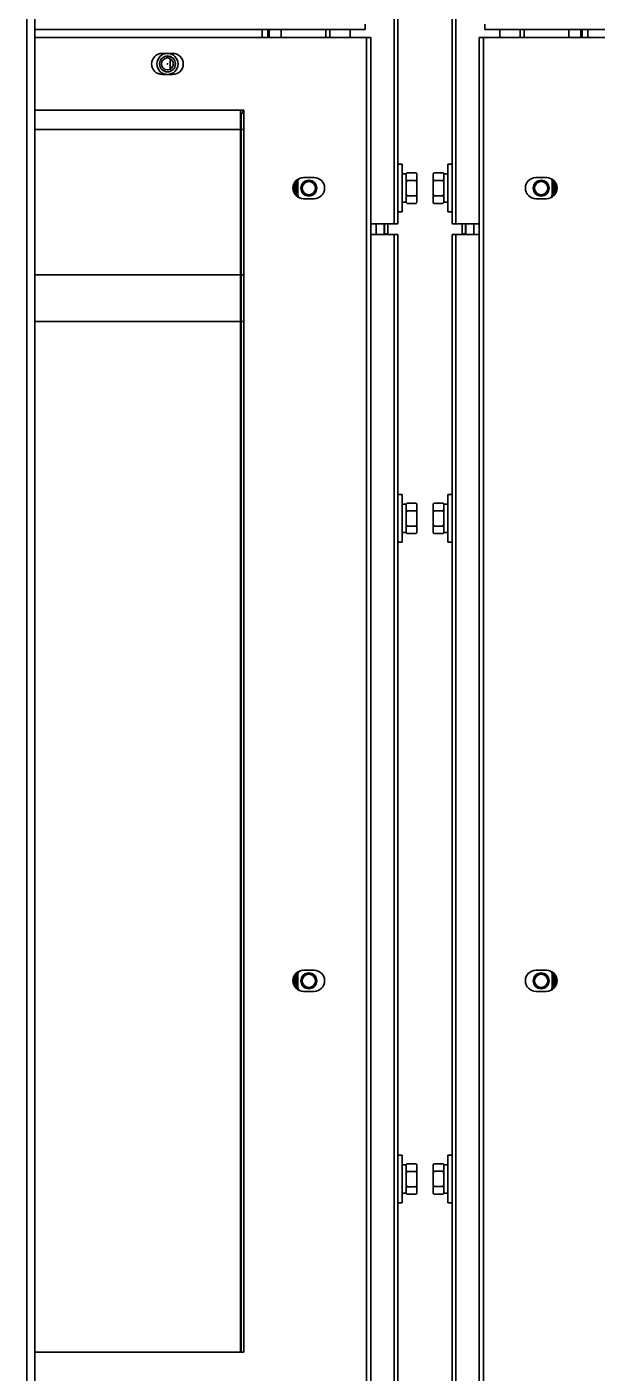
# Model space of a CAD drawing. Header units: millimetres. Extents: x 32496 to 166256, y 3504 to 23939.
# Drawn here: x 51184 to 51399, y 11547 to 12057 of the extents above; entities that cross this region are included whole.
import ezdxf

# ---------------------------------------------------------------- set-up
doc = ezdxf.new("R2010")
doc.units = ezdxf.units.MM
doc.layers.get('0').update_dxf_attribs({"lineweight": 35})

msp = doc.modelspace()

# ---------------------------------------------------------------- linework, layer by layer
at = {"linetype": 'Continuous'}
for p, q in [((51183.64, 13391.575), (51183.64, 10882.575)), ((51186.64, 13391.575), (51186.64, 10882.575)), ((51322.64, 11982.075), (51322.64, 12994.175)), ((51346.04, 12994.175), (51346.04, 11982.075)), ((51324.04, 12117.93), (51324.04, 11982.075)), ((51344.64, 11982.075), (51344.64, 12117.944)), ((51186.64, 12055.575), (51311.64, 12055.575)), ((51272.64, 12052.575), (51272.64, 12055.575)), ((51274.84, 12055.575), (51274.84, 12052.575)), ((51275.34, 12052.575), (51275.34, 12055.575)), ((51279.84, 12055.575), (51279.84, 12052.575)), ((51296.84, 12052.575), (51296.84, 12055.575)), ((51298.34, 12055.575), (51298.34, 12052.575)), ((51306.04, 12052.575), (51306.04, 12055.575)), ((51311.64, 12055.575), (51311.64, 12057.575)), ((51357.04, 12057.575), (51357.04, 12055.575)), ((51357.04, 12055.575), (52066.64, 12055.575)), ((51362.64, 12055.575), (51362.64, 12052.575)), ((51370.34, 12052.575), (51370.34, 12055.575)), ((51371.84, 12055.575), (51371.84, 12052.575)), ((51388.84, 12052.575), (51388.84, 12055.575)), ((51393.34, 12055.575), (51393.34, 12052.575)), ((51393.84, 12052.575), (51393.84, 12055.575)), ((51396.04, 12055.575), (51396.04, 12052.575)), ((51186.64, 12052.575), (51313.84, 12052.575)), ((51312.14, 11269.575), (51312.14, 12052.575)), ((51313.84, 12052.575), (51313.84, 11269.575)), ((51354.84, 12052.575), (52068.84, 12052.575)), ((51354.84, 11269.575), (51354.84, 12052.575)), ((51356.54, 12052.575), (51356.54, 11269.575)), ((51238.84, 12046.575), (51234.84, 12046.575)), ((51235.775, 12045.296), (51235.704, 12045.343)), ((51235.766, 12045.372), (51235.775, 12045.348)), ((51235.775, 12045.348), (51235.802, 12045.309)), ((51235.802, 12045.296), (51235.775, 12045.296)), ((51235.802, 12045.309), (51235.802, 12045.296)), ((51236.278, 12045.438), (51236.364, 12045.438)), ((51236.295, 12045.385), (51236.278, 12045.438)), ((51236.347, 12045.314), (51236.295, 12045.385)), ((51236.433, 12045.261), (51236.347, 12045.314)), ((51236.364, 12045.438), (51236.399, 12045.385)), ((51236.399, 12045.385), (51236.45, 12045.349)), ((51236.52, 12045.243), (51236.433, 12045.261)), ((51236.45, 12045.349), (51236.502, 12045.332)), ((51236.589, 12045.544), (51236.502, 12045.544)), ((51236.502, 12045.332), (51236.606, 12045.332)), ((51236.589, 12045.243), (51236.52, 12045.243)), ((51236.675, 12045.561), (51236.589, 12045.544)), ((51236.675, 12045.261), (51236.589, 12045.243)), ((51236.606, 12045.332), (51236.658, 12045.349)), ((51236.658, 12045.349), (51236.71, 12045.385)), ((51236.762, 12045.314), (51236.675, 12045.261)), ((51236.71, 12045.385), (51236.744, 12045.438)), ((51236.744, 12045.438), (51236.762, 12045.491)), ((51236.762, 12045.491), (51236.775, 12045.57)), ((51236.814, 12045.385), (51236.762, 12045.314)), ((51236.848, 12045.473), (51236.814, 12045.385)), ((51236.862, 12045.573), (51236.848, 12045.473)), ((51237.004, 12045.244), (51237.004, 12045.561)), ((51237.159, 12045.244), (51237.004, 12045.244)), ((51237.107, 12045.552), (51237.108, 12045.42)), ((51237.108, 12045.42), (51237.155, 12045.548)), ((51237.263, 12045.539), (51237.159, 12045.244)), ((51237.678, 12045.244), (51237.601, 12045.466)), ((51237.834, 12045.244), (51237.678, 12045.244)), ((51237.726, 12045.432), (51237.73, 12045.421)), ((51237.73, 12045.421), (51237.73, 12045.431)), ((51237.82, 12040.553), (51237.82, 12044.598)), ((51237.834, 12045.404), (51237.834, 12045.244)), ((51234.84, 12038.575), (51238.84, 12038.575)), ((51186.64, 12025.075), (51264.54, 12025.075)), ((51264.54, 12025.075), (51265.74, 12025.075)), ((51264.54, 11555.075), (51264.54, 12025.075)), ((51265.74, 12023.876), (51264.74, 12023.876)), ((51264.74, 11555.075), (51264.74, 12023.875)), ((51265.74, 12025.075), (51265.74, 12023.875)), ((51265.74, 11555.075), (51265.74, 12023.875)), ((51264.54, 12017.753), (51186.64, 12017.753)), ((51265.74, 12017.753), (51264.74, 12017.753)), ((51264.74, 12005.075), (51264.54, 12005.075)), ((51264.54, 12005.075), (51264.74, 12005.075)), ((51264.74, 12004.875), (51264.54, 12004.875)), ((51324.04, 12004.575), (51325.64, 12004.575)), ((51325.64, 11986.575), (51325.64, 12004.575)), ((51344.64, 12004.575), (51343.04, 12004.575)), ((51343.04, 12004.575), (51343.04, 11986.575)), ((51285.56, 11998.312), (51285.641, 11998.288)), ((51286.141, 11998.288), (51285.641, 11998.288)), ((51285.641, 11992.863), (51285.641, 11998.288)), ((51285.721, 11998.559), (51285.69, 11998.568)), ((51285.721, 11998.559), (51286.141, 11998.288)), ((51286.141, 11998.288), (51286.141, 11992.863)), ((51292.34, 11999.575), (51288.34, 11999.575)), ((51325.64, 12000.925), (51327.24, 12000.925)), ((51327.24, 12001.049), (51327.511, 12001.32)), ((51327.24, 11990.102), (51327.24, 12001.049)), ((51327.54, 12001.349), (51330.94, 12001.349)), ((51327.54, 11998.418), (51330.94, 11998.418)), ((51331.24, 12001.049), (51330.969, 12001.32)), ((51331.24, 11990.102), (51331.24, 12001.049)), ((51337.44, 12001.049), (51337.74, 12001.349)), ((51337.44, 11990.102), (51337.44, 12001.049)), ((51341.14, 12001.349), (51337.74, 12001.349)), ((51341.14, 11998.462), (51337.74, 11998.462)), ((51341.44, 12001.049), (51341.14, 12001.349)), ((51341.44, 11990.102), (51341.44, 12001.049)), ((51343.04, 12000.925), (51341.44, 12000.925)), ((51380.34, 11999.575), (51376.34, 11999.575)), ((51382.538, 11998.288), (51382.958, 11998.559)), ((51383.038, 11998.288), (51382.538, 11998.288)), ((51382.538, 11992.863), (51382.538, 11998.288)), ((51382.99, 11998.568), (51382.958, 11998.559)), ((51383.038, 11998.288), (51383.12, 11998.312)), ((51383.038, 11998.288), (51383.038, 11992.863)), ((51284.59, 11996.938), (51284.59, 11994.213)), ((51284.717, 11996.356), (51284.616, 11996.467)), ((51284.616, 11994.684), (51284.717, 11994.795)), ((51284.755, 11995.575), (51284.755, 11995.582)), ((51285.562, 11997.836), (51285.562, 11993.315)), ((51383.117, 11993.315), (51383.117, 11997.836)), ((51383.925, 11995.575), (51383.925, 11995.569)), ((51384.063, 11996.467), (51383.963, 11996.356)), ((51383.963, 11994.795), (51384.063, 11994.684)), ((51384.09, 11994.213), (51384.09, 11996.938)), ((51285.641, 11992.863), (51285.56, 11992.839)), ((51285.641, 11992.863), (51286.141, 11992.863)), ((51285.689, 11992.583), (51285.721, 11992.592)), ((51286.141, 11992.863), (51285.721, 11992.592)), ((51288.34, 11991.575), (51292.34, 11991.575)), ((51325.64, 11990.225), (51327.24, 11990.225)), ((51327.24, 11990.102), (51327.511, 11989.831)), ((51327.54, 11989.802), (51327.511, 11989.831)), ((51327.54, 11992.644), (51330.94, 11992.644)), ((51327.54, 11989.802), (51330.94, 11989.802)), ((51330.94, 11989.802), (51330.969, 11989.831)), ((51331.24, 11990.102), (51330.969, 11989.831)), ((51337.44, 11990.102), (51337.74, 11989.802)), ((51341.14, 11992.689), (51337.74, 11992.689)), ((51341.14, 11989.802), (51337.74, 11989.802)), ((51341.44, 11990.102), (51341.14, 11989.802)), ((51343.04, 11990.225), (51341.44, 11990.225)), ((51376.34, 11991.575), (51380.34, 11991.575)), ((51382.538, 11992.863), (51383.038, 11992.863)), ((51382.958, 11992.592), (51382.538, 11992.863)), ((51382.958, 11992.592), (51382.99, 11992.583)), ((51383.12, 11992.839), (51383.038, 11992.863)), ((51324.04, 11986.575), (51325.64, 11986.575)), ((51344.64, 11986.575), (51343.04, 11986.575)), ((51313.84, 11982.075), (51324.04, 11982.075)), ((51313.84, 11978.075), (51324.04, 11978.075)), ((51315.84, 11978.075), (51315.84, 11982.075)), ((51318.84, 11982.075), (51318.84, 11978.075)), ((51319.04, 11982.075), (51319.04, 11978.275)), ((51320.24, 11978.275), (51319.04, 11978.275)), ((51320.24, 11982.075), (51320.24, 11978.275)), ((51322.64, 11264.075), (51322.64, 11978.075)), ((51324.04, 11978.075), (51324.04, 11873.194)), ((51344.64, 11982.075), (51354.84, 11982.075)), ((51344.64, 11978.075), (51354.84, 11978.075)), ((51344.64, 11873.206), (51344.64, 11978.075)), ((51346.04, 11978.075), (51346.04, 11264.075)), ((51348.44, 11978.275), (51348.44, 11982.075)), ((51348.44, 11978.275), (51349.64, 11978.275)), ((51349.64, 11978.275), (51349.64, 11982.075)), ((51349.84, 11978.075), (51349.84, 11982.075)), ((51352.84, 11982.075), (51352.84, 11978.075)), ((51186.64, 11962.753), (51264.54, 11962.753)), ((51264.74, 11962.753), (51265.74, 11962.753)), ((51264.54, 11945.075), (51186.64, 11945.075)), ((51265.74, 11945.075), (51264.74, 11945.075)), ((51264.54, 11898.986), (51264.74, 11898.986)), ((51264.54, 11897.947), (51264.74, 11897.947)), ((51324.04, 11879.575), (51325.64, 11879.575)), ((51325.64, 11861.575), (51325.64, 11879.575)), ((51325.64, 11875.925), (51327.24, 11875.925)), ((51327.24, 11876.049), (51327.511, 11876.32)), ((51327.24, 11865.102), (51327.24, 11876.049)), ((51327.54, 11876.349), (51330.94, 11876.349)), ((51331.24, 11876.049), (51330.969, 11876.32)), ((51331.24, 11865.102), (51331.24, 11876.049)), ((51337.44, 11876.049), (51337.74, 11876.349)), ((51337.44, 11865.102), (51337.44, 11876.049)), ((51341.14, 11876.349), (51337.74, 11876.349)), ((51341.44, 11876.049), (51341.14, 11876.349)), ((51341.44, 11865.102), (51341.44, 11876.049)), ((51343.04, 11875.925), (51341.44, 11875.925)), ((51344.64, 11879.575), (51343.04, 11879.575)), ((51343.04, 11879.575), (51343.04, 11861.575)), ((51324.04, 11873.194), (51324.04, 11867.93)), ((51327.54, 11873.418), (51330.94, 11873.418)), ((51341.14, 11873.462), (51337.74, 11873.462)), ((51344.64, 11867.944), (51344.64, 11873.206)), ((51324.04, 11867.93), (51324.04, 11623.194)), ((51327.54, 11867.644), (51330.94, 11867.644)), ((51341.14, 11867.689), (51337.74, 11867.689)), ((51344.64, 11623.206), (51344.64, 11867.944)), ((51324.04, 11861.575), (51325.64, 11861.575)), ((51325.64, 11865.225), (51327.24, 11865.225)), ((51327.24, 11865.102), (51327.511, 11864.831)), ((51327.54, 11864.802), (51327.511, 11864.831)), ((51327.54, 11864.802), (51330.94, 11864.802)), ((51330.94, 11864.802), (51330.969, 11864.831)), ((51331.24, 11865.102), (51330.969, 11864.831)), ((51337.44, 11865.102), (51337.74, 11864.802)), ((51341.14, 11864.802), (51337.74, 11864.802)), ((51341.44, 11865.102), (51341.14, 11864.802)), ((51343.04, 11865.225), (51341.44, 11865.225)), ((51344.64, 11861.575), (51343.04, 11861.575)), ((51264.74, 11768.806), (51264.54, 11768.806)), ((51285.56, 11698.312), (51285.641, 11698.288)), ((51285.562, 11697.836), (51285.562, 11693.315)), ((51286.141, 11698.288), (51285.641, 11698.288)), ((51285.641, 11692.863), (51285.641, 11698.288)), ((51285.721, 11698.559), (51285.69, 11698.568)), ((51285.721, 11698.559), (51286.141, 11698.288)), ((51286.141, 11698.288), (51286.141, 11692.863)), ((51292.34, 11699.575), (51288.34, 11699.575)), ((51380.34, 11699.575), (51376.34, 11699.575)), ((51382.538, 11698.288), (51382.958, 11698.559)), ((51383.038, 11698.288), (51382.538, 11698.288)), ((51382.538, 11692.863), (51382.538, 11698.288)), ((51382.99, 11698.568), (51382.958, 11698.559)), ((51383.038, 11698.288), (51383.12, 11698.312)), ((51383.038, 11698.288), (51383.038, 11692.863)), ((51383.117, 11693.315), (51383.117, 11697.836)), ((51284.59, 11696.938), (51284.59, 11694.213)), ((51284.717, 11696.356), (51284.616, 11696.467)), ((51284.616, 11694.684), (51284.717, 11694.795)), ((51284.755, 11695.575), (51284.755, 11695.582)), ((51285.641, 11692.863), (51285.56, 11692.839)), ((51285.641, 11692.863), (51286.141, 11692.863)), ((51285.689, 11692.583), (51285.721, 11692.592)), ((51286.141, 11692.863), (51285.721, 11692.592)), ((51382.538, 11692.863), (51383.038, 11692.863)), ((51382.958, 11692.592), (51382.538, 11692.863)), ((51382.958, 11692.592), (51382.99, 11692.583)), ((51383.12, 11692.839), (51383.038, 11692.863)), ((51383.925, 11695.575), (51383.925, 11695.569)), ((51384.063, 11696.467), (51383.963, 11696.356)), ((51383.963, 11694.795), (51384.063, 11694.684)), ((51384.09, 11694.213), (51384.09, 11696.938)), ((51288.34, 11691.575), (51292.34, 11691.575)), ((51376.34, 11691.575), (51380.34, 11691.575)), ((51324.04, 11629.575), (51325.64, 11629.575)), ((51325.64, 11611.575), (51325.64, 11629.575)), ((51327.24, 11626.049), (51327.511, 11626.32)), ((51327.54, 11626.349), (51330.94, 11626.349)), ((51331.24, 11626.049), (51330.969, 11626.32)), ((51337.44, 11626.049), (51337.74, 11626.349)), ((51341.14, 11626.349), (51337.74, 11626.349)), ((51341.44, 11626.049), (51341.14, 11626.349)), ((51344.64, 11629.575), (51343.04, 11629.575)), ((51343.04, 11629.575), (51343.04, 11611.575)), ((51324.04, 11623.194), (51324.04, 11617.93)), ((51325.64, 11625.925), (51327.24, 11625.925)), ((51327.24, 11615.102), (51327.24, 11626.049)), ((51327.54, 11623.418), (51330.94, 11623.418)), ((51331.24, 11615.102), (51331.24, 11626.049)), ((51337.44, 11615.102), (51337.44, 11626.049)), ((51341.14, 11623.462), (51337.74, 11623.462)), ((51341.44, 11615.102), (51341.44, 11626.049)), ((51343.04, 11625.925), (51341.44, 11625.925)), ((51344.64, 11617.944), (51344.64, 11623.206)), ((51324.04, 11617.93), (51324.04, 11373.194)), ((51327.54, 11617.644), (51330.94, 11617.644)), ((51341.14, 11617.689), (51337.74, 11617.689)), ((51344.64, 11373.206), (51344.64, 11617.944)), ((51324.04, 11611.575), (51325.64, 11611.575)), ((51325.64, 11615.225), (51327.24, 11615.225)), ((51327.24, 11615.102), (51327.511, 11614.831)), ((51327.54, 11614.802), (51327.511, 11614.831)), ((51327.54, 11614.802), (51330.94, 11614.802)), ((51330.94, 11614.802), (51330.969, 11614.831)), ((51331.24, 11615.102), (51330.969, 11614.831)), ((51337.44, 11615.102), (51337.74, 11614.802)), ((51341.14, 11614.802), (51337.74, 11614.802)), ((51341.44, 11615.102), (51341.14, 11614.802)), ((51343.04, 11615.225), (51341.44, 11615.225)), ((51344.64, 11611.575), (51343.04, 11611.575)), ((51264.717, 11586.115), (51264.74, 11586.115)), ((51264.54, 11585.075), (51264.74, 11585.075)), ((51264.54, 11580.263), (51264.74, 11580.263)), ((51264.54, 11580.075), (51264.74, 11580.075)), ((51264.54, 11571.475), (51264.74, 11571.475)), ((51264.74, 11570.075), (51264.54, 11570.075)), ((51186.64, 11555.075), (51265.74, 11555.075))]:
    msp.add_line(p, q, dxfattribs=at)
for points in [[(51284.717, 11996.356), (51284.683, 11996.393), (51284.65, 11996.43), (51284.616, 11996.467)], [(51284.616, 11994.684), (51284.65, 11994.721), (51284.683, 11994.758), (51284.717, 11994.795)], [(51384.063, 11996.467), (51384.03, 11996.43), (51383.996, 11996.393), (51383.963, 11996.356)], [(51383.963, 11994.795), (51383.996, 11994.758), (51384.03, 11994.721), (51384.063, 11994.684)], [(51284.717, 11696.356), (51284.683, 11696.393), (51284.65, 11696.43), (51284.616, 11696.467)], [(51284.616, 11694.684), (51284.65, 11694.721), (51284.683, 11694.758), (51284.717, 11694.795)], [(51384.063, 11696.467), (51384.03, 11696.43), (51383.996, 11696.393), (51383.963, 11696.356)], [(51383.963, 11694.795), (51383.996, 11694.758), (51384.03, 11694.721), (51384.063, 11694.684)]]:
    msp.add_lwpolyline(points, dxfattribs=at)
for centre, radius in [((51236.84, 12042.575), 4), ((51236.84, 12042.575), 3), ((51236.84, 12042.575), 2.25), ((51236.84, 12042.575), 0.1), ((51290.34, 11995.575), 3), ((51378.34, 11995.575), 3), ((51290.34, 11995.575), 2.5), ((51378.34, 11995.575), 2.5), ((51290.34, 11695.575), 3), ((51290.34, 11695.575), 2.5), ((51378.34, 11695.575), 3), ((51378.34, 11695.575), 2.5)]:
    msp.add_circle(centre, radius, dxfattribs=at)
for centre, radius, start, end in [((51234.84, 12042.575), 4, 90, 270), ((51238.84, 12042.575), 4, 270, 90), ((51264.54, 12023.875), 1.2, 0, 90), ((51264.54, 12023.875), 0.2, 0, 90), ((51288.34, 11995.575), 4, 90, 270), ((51290.34, 11995.575), 5.585, 149.24232, 179.93768), ((51286.069, 11998.32), 0.509, 163.91946, 180.8578), ((51290.34, 11995.575), 5.499, 145.89281, 147.13569), ((51290.34, 11995.575), 4.999, 130.34481, 147.13569), ((51292.34, 11995.575), 4, 270, 90), ((51330.055, 11998.758), 3.607, 140.8641, 141.28972), ((51331.376, 11997.57), 5.384, 135.43477, 135.87545), ((51327.102, 11997.569), 5.386, 44.12457, 44.56524), ((51328.426, 11998.759), 3.606, 38.71028, 39.13391), ((51338.681, 11998.774), 3.556, 39.13644, 39.50078), ((51376.34, 11995.575), 4, 90, 270), ((51380.34, 11995.575), 4, 270, 90), ((51378.34, 11995.575), 4.999, 32.86431, 49.65844), ((51378.34, 11995.575), 5.499, 32.86431, 34.09945), ((51378.34, 11995.575), 5.585, 0, 30.76123), ((51290.34, 11995.575), 5.661, 177.86504, 182.13496), ((51290.34, 11995.575), 5.585, 180, 210.76123), ((51290.34, 11995.575), 5.285, 154.67939, 205.32061), ((51378.34, 11995.575), 5.285, 334.67939, 25.32061), ((51378.34, 11995.575), 5.585, 329.24232, 359.93768), ((51378.34, 11995.575), 5.661, 357.86504, 2.13496), ((51290.34, 11995.575), 5.499, 212.86431, 214.09945), ((51290.34, 11995.575), 4.999, 212.86431, 229.65844), ((51340.197, 11992.376), 3.555, 219.13645, 219.50132), ((51378.34, 11995.575), 4.999, 310.34481, 327.13569), ((51378.34, 11995.575), 5.499, 325.89281, 327.13569), ((51382.611, 11992.831), 0.509, 343.91946, 0.8578), ((51320.44, 11978.275), 1.4, 180, 188.23663), ((51320.44, 11978.275), 0.2, 180, 270), ((51348.24, 11978.275), 0.2, 270, 0), ((51348.24, 11978.275), 1.4, 351.76338, 0), ((51330.055, 11873.758), 3.607, 140.8641, 141.28972), ((51331.376, 11872.57), 5.384, 135.43477, 135.87545), ((51327.102, 11872.569), 5.386, 44.12457, 44.56524), ((51328.426, 11873.759), 3.606, 38.71028, 39.13391), ((51338.681, 11873.774), 3.556, 39.13644, 39.50078), ((51340.197, 11867.376), 3.555, 219.13645, 219.50132), ((51288.34, 11695.575), 4, 90, 270), ((51290.34, 11695.575), 5.585, 149.24232, 179.93768), ((51290.34, 11695.575), 5.285, 154.67939, 205.32061), ((51286.069, 11698.32), 0.509, 163.91946, 180.8578), ((51290.34, 11695.575), 5.499, 145.89281, 147.13569), ((51290.34, 11695.575), 4.999, 130.34481, 147.13569), ((51292.34, 11695.575), 4, 270, 90), ((51376.34, 11695.575), 4, 90, 270), ((51380.34, 11695.575), 4, 270, 90), ((51378.34, 11695.575), 4.999, 32.86431, 49.65844), ((51378.34, 11695.575), 5.499, 32.86431, 34.09945), ((51378.34, 11695.575), 5.285, 334.67939, 25.32061), ((51378.34, 11695.575), 5.585, 0, 30.76123), ((51290.34, 11695.575), 5.661, 177.86504, 182.13496), ((51290.34, 11695.575), 5.585, 180, 210.76123), ((51290.34, 11695.575), 5.499, 212.86431, 214.09945), ((51290.34, 11695.575), 4.999, 212.86431, 229.65844), ((51378.34, 11695.575), 4.999, 310.34481, 327.13569), ((51378.34, 11695.575), 5.499, 325.89281, 327.13569), ((51382.611, 11692.831), 0.509, 343.91946, 0.8578), ((51378.34, 11695.575), 5.585, 329.24232, 359.93768), ((51378.34, 11695.575), 5.661, 357.86504, 2.13496), ((51331.376, 11622.57), 5.384, 135.43477, 135.87545), ((51327.102, 11622.569), 5.386, 44.12457, 44.56524), ((51330.055, 11623.758), 3.607, 140.8641, 141.28972), ((51328.426, 11623.759), 3.606, 38.71028, 39.13391), ((51338.681, 11623.774), 3.556, 39.13644, 39.50078), ((51340.197, 11617.376), 3.555, 219.13645, 219.50132), ((51263.671, 11586.29), 1.069, 345.17042, 350.48426), ((51263.684, 11586.288), 1.056, 350.47831, 359.97379)]:
    msp.add_arc(centre, radius, start, end, dxfattribs=at)
msp.add_ellipse((51263.34, 11762.34), major_axis=(0, 1.617), ratio=0.8660254, start_param=4.1792104, end_param=4.712389, dxfattribs=at)
for points, knots in [([(51285.562, 11997.836), (51285.562, 11997.877), (51285.562, 11998.035), (51285.561, 11998.194), (51285.56, 11998.312)], [0, 0, 0, 0, 0.2575485, 1, 1, 1, 1]), ([(51285.641, 11998.288), (51285.641, 11998.336), (51285.655, 11998.431), (51285.695, 11998.519), (51285.721, 11998.559)], [0, 0, 0, 0, 0.5, 1, 1, 1, 1]), ([(51327.54, 11998.418), (51327.513, 11998.445), (51327.409, 11998.553), (51327.31, 11998.666), (51327.24, 11998.753)], [0, 0, 0, 0, 0.2552107, 1, 1, 1, 1]), ([(51327.257, 12001.035), (51327.276, 12001.059), (51327.358, 12001.156), (51327.444, 12001.25), (51327.511, 12001.319)], [0, 0, 0, 0, 0.2454974, 1, 1, 1, 1]), ([(51330.94, 11998.418), (51330.967, 11998.445), (51331.071, 11998.553), (51331.17, 11998.666), (51331.24, 11998.753)], [0, 0, 0, 0, 0.2552115, 1, 1, 1, 1]), ([(51331.223, 12001.035), (51331.203, 12001.059), (51331.122, 12001.156), (51331.036, 12001.25), (51330.969, 12001.319)], [0, 0, 0, 0, 0.2454956, 1, 1, 1, 1]), ([(51337.74, 12001.349), (51337.713, 12001.322), (51337.609, 12001.216), (51337.51, 12001.105), (51337.44, 12001.019)], [0, 0, 0, 0, 0.2553532, 1, 1, 1, 1]), ([(51337.44, 11998.792), (51337.463, 11998.764), (51337.558, 11998.65), (51337.66, 11998.542), (51337.74, 11998.462)], [0, 0, 0, 0, 0.2445585, 1, 1, 1, 1]), ([(51341.14, 12001.349), (51341.165, 12001.324), (51341.264, 12001.223), (51341.359, 12001.118), (51341.425, 12001.037)], [0, 0, 0, 0, 0.2550408, 1, 1, 1, 1]), ([(51341.44, 11998.792), (51341.417, 11998.764), (51341.321, 11998.65), (51341.219, 11998.542), (51341.14, 11998.462)], [0, 0, 0, 0, 0.2445585, 1, 1, 1, 1]), ([(51383.038, 11998.288), (51383.038, 11998.336), (51383.025, 11998.431), (51382.984, 11998.519), (51382.958, 11998.559)], [0, 0, 0, 0, 0.5, 1, 1, 1, 1]), ([(51383.1, 11998.461), (51383.103, 11998.449), (51383.115, 11998.4), (51383.12, 11998.35), (51383.12, 11998.312)], [0, 0, 0, 0, 0.2449643, 1, 1, 1, 1]), ([(51383.12, 11998.312), (51383.119, 11998.274), (51383.118, 11998.116), (51383.117, 11997.957), (51383.117, 11997.836)], [0, 0, 0, 0, 0.2366786, 1, 1, 1, 1]), ([(51284.717, 11996.356), (51284.711, 11996.317), (51284.683, 11996.237), (51284.625, 11996.175), (51284.59, 11996.151)], [0, 0, 0, 0, 0.4840345, 1, 1, 1, 1]), ([(51284.717, 11994.795), (51284.711, 11994.835), (51284.683, 11994.914), (51284.625, 11994.976), (51284.59, 11995)], [0, 0, 0, 0, 0.4870421, 1, 1, 1, 1]), ([(51284.682, 11995.786), (51284.684, 11995.824), (51284.687, 11995.897), (51284.693, 11996.003), (51284.7, 11996.1), (51284.707, 11996.184), (51284.712, 11996.245), (51284.715, 11996.285), (51284.717, 11996.309), (51284.718, 11996.328), (51284.718, 11996.342), (51284.718, 11996.35), (51284.718, 11996.355), (51284.717, 11996.356)], [0, 0, 0, 0, 0.1964865, 0.3846809, 0.5567494, 0.706456, 0.8286292, 0.8782322, 0.9196984, 0.9527628, 0.9771907, 0.9928965, 1, 1, 1, 1]), ([(51284.717, 11994.795), (51284.718, 11994.796), (51284.718, 11994.801), (51284.718, 11994.809), (51284.718, 11994.823), (51284.717, 11994.842), (51284.715, 11994.866), (51284.712, 11994.906), (51284.707, 11994.967), (51284.7, 11995.051), (51284.693, 11995.148), (51284.687, 11995.254), (51284.684, 11995.327), (51284.682, 11995.365)], [0, 0, 0, 0, 0.0070922, 0.0227762, 0.0472013, 0.0802905, 0.1217895, 0.1714132, 0.2935698, 0.4432488, 0.6153365, 0.8035356, 1, 1, 1, 1]), ([(51285.56, 11992.839), (51285.56, 11992.877), (51285.562, 11993.035), (51285.562, 11993.194), (51285.562, 11993.315)], [0, 0, 0, 0, 0.2366786, 1, 1, 1, 1]), ([(51383.117, 11993.315), (51383.117, 11993.274), (51383.117, 11993.116), (51383.118, 11992.957), (51383.12, 11992.839)], [0, 0, 0, 0, 0.2575485, 1, 1, 1, 1]), ([(51383.963, 11996.356), (51383.962, 11996.355), (51383.962, 11996.35), (51383.961, 11996.342), (51383.962, 11996.328), (51383.963, 11996.309), (51383.965, 11996.285), (51383.968, 11996.245), (51383.973, 11996.184), (51383.98, 11996.1), (51383.986, 11996.003), (51383.993, 11995.897), (51383.996, 11995.824), (51383.997, 11995.786)], [0, 0, 0, 0, 0.0070922, 0.0227762, 0.0472013, 0.0802905, 0.1217895, 0.1714132, 0.2935698, 0.4432488, 0.6153365, 0.8035356, 1, 1, 1, 1]), ([(51383.997, 11995.365), (51383.996, 11995.327), (51383.993, 11995.254), (51383.986, 11995.148), (51383.98, 11995.051), (51383.973, 11994.967), (51383.968, 11994.906), (51383.965, 11994.866), (51383.963, 11994.842), (51383.962, 11994.823), (51383.961, 11994.809), (51383.962, 11994.801), (51383.962, 11994.796), (51383.963, 11994.795)], [0, 0, 0, 0, 0.1964865, 0.3846809, 0.5567494, 0.706456, 0.8286292, 0.8782322, 0.9196984, 0.9527628, 0.9771907, 0.9928965, 1, 1, 1, 1]), ([(51383.963, 11996.356), (51383.968, 11996.316), (51383.996, 11996.237), (51384.055, 11996.175), (51384.089, 11996.151)], [0, 0, 0, 0, 0.4870421, 1, 1, 1, 1]), ([(51383.963, 11994.795), (51383.968, 11994.834), (51383.996, 11994.914), (51384.054, 11994.976), (51384.089, 11995)], [0, 0, 0, 0, 0.4840345, 1, 1, 1, 1]), ([(51285.58, 11992.69), (51285.576, 11992.702), (51285.564, 11992.751), (51285.559, 11992.801), (51285.56, 11992.839)], [0, 0, 0, 0, 0.2449643, 1, 1, 1, 1]), ([(51285.641, 11992.863), (51285.641, 11992.815), (51285.655, 11992.72), (51285.695, 11992.632), (51285.721, 11992.592)], [0, 0, 0, 0, 0.5, 1, 1, 1, 1]), ([(51327.24, 11992.32), (51327.263, 11992.347), (51327.358, 11992.46), (51327.46, 11992.566), (51327.54, 11992.644)], [0, 0, 0, 0, 0.2444076, 1, 1, 1, 1]), ([(51327.511, 11989.831), (51327.486, 11989.855), (51327.393, 11989.951), (51327.303, 11990.05), (51327.24, 11990.127)], [0, 0, 0, 0, 0.2550615, 1, 1, 1, 1]), ([(51331.24, 11992.32), (51331.217, 11992.347), (51331.121, 11992.46), (51331.019, 11992.566), (51330.94, 11992.644)], [0, 0, 0, 0, 0.2444076, 1, 1, 1, 1]), ([(51330.969, 11989.831), (51330.993, 11989.855), (51331.087, 11989.951), (51331.176, 11990.05), (51331.24, 11990.127)], [0, 0, 0, 0, 0.2550625, 1, 1, 1, 1]), ([(51337.74, 11992.689), (51337.713, 11992.662), (51337.609, 11992.556), (51337.51, 11992.445), (51337.44, 11992.359)], [0, 0, 0, 0, 0.2553532, 1, 1, 1, 1]), ([(51337.454, 11990.114), (51337.476, 11990.088), (51337.567, 11989.98), (51337.664, 11989.877), (51337.74, 11989.802)], [0, 0, 0, 0, 0.2448781, 1, 1, 1, 1]), ([(51341.14, 11992.689), (51341.167, 11992.662), (51341.271, 11992.556), (51341.37, 11992.445), (51341.44, 11992.359)], [0, 0, 0, 0, 0.2553524, 1, 1, 1, 1]), ([(51341.44, 11990.132), (51341.417, 11990.104), (51341.321, 11989.99), (51341.219, 11989.881), (51341.14, 11989.802)], [0, 0, 0, 0, 0.2445585, 1, 1, 1, 1]), ([(51383.038, 11992.863), (51383.038, 11992.815), (51383.025, 11992.72), (51382.984, 11992.632), (51382.958, 11992.592)], [0, 0, 0, 0, 0.5, 1, 1, 1, 1]), ([(51327.257, 11876.035), (51327.276, 11876.059), (51327.358, 11876.156), (51327.444, 11876.25), (51327.511, 11876.319)], [0, 0, 0, 0, 0.2454974, 1, 1, 1, 1]), ([(51331.223, 11876.035), (51331.203, 11876.059), (51331.122, 11876.156), (51331.036, 11876.25), (51330.969, 11876.319)], [0, 0, 0, 0, 0.2454956, 1, 1, 1, 1]), ([(51337.74, 11876.349), (51337.713, 11876.322), (51337.609, 11876.216), (51337.51, 11876.105), (51337.44, 11876.019)], [0, 0, 0, 0, 0.2553532, 1, 1, 1, 1]), ([(51341.14, 11876.349), (51341.165, 11876.324), (51341.264, 11876.223), (51341.359, 11876.118), (51341.425, 11876.037)], [0, 0, 0, 0, 0.2550408, 1, 1, 1, 1]), ([(51327.54, 11873.418), (51327.513, 11873.445), (51327.409, 11873.553), (51327.31, 11873.666), (51327.24, 11873.753)], [0, 0, 0, 0, 0.2552107, 1, 1, 1, 1]), ([(51330.94, 11873.418), (51330.967, 11873.445), (51331.071, 11873.553), (51331.17, 11873.666), (51331.24, 11873.753)], [0, 0, 0, 0, 0.2552115, 1, 1, 1, 1]), ([(51337.44, 11873.792), (51337.463, 11873.764), (51337.558, 11873.65), (51337.66, 11873.542), (51337.74, 11873.462)], [0, 0, 0, 0, 0.2445585, 1, 1, 1, 1]), ([(51341.44, 11873.792), (51341.417, 11873.764), (51341.321, 11873.65), (51341.219, 11873.542), (51341.14, 11873.462)], [0, 0, 0, 0, 0.2445585, 1, 1, 1, 1]), ([(51327.24, 11867.32), (51327.263, 11867.347), (51327.358, 11867.46), (51327.46, 11867.566), (51327.54, 11867.644)], [0, 0, 0, 0, 0.2444076, 1, 1, 1, 1]), ([(51331.24, 11867.32), (51331.217, 11867.347), (51331.121, 11867.46), (51331.019, 11867.566), (51330.94, 11867.644)], [0, 0, 0, 0, 0.2444076, 1, 1, 1, 1]), ([(51337.74, 11867.689), (51337.713, 11867.662), (51337.609, 11867.556), (51337.51, 11867.445), (51337.44, 11867.359)], [0, 0, 0, 0, 0.2553532, 1, 1, 1, 1]), ([(51341.14, 11867.689), (51341.167, 11867.662), (51341.271, 11867.556), (51341.37, 11867.445), (51341.44, 11867.359)], [0, 0, 0, 0, 0.2553524, 1, 1, 1, 1]), ([(51327.511, 11864.831), (51327.486, 11864.855), (51327.393, 11864.951), (51327.303, 11865.05), (51327.24, 11865.127)], [0, 0, 0, 0, 0.2550615, 1, 1, 1, 1]), ([(51330.969, 11864.831), (51330.993, 11864.855), (51331.087, 11864.951), (51331.176, 11865.05), (51331.24, 11865.127)], [0, 0, 0, 0, 0.2550625, 1, 1, 1, 1]), ([(51337.454, 11865.114), (51337.476, 11865.088), (51337.567, 11864.98), (51337.664, 11864.877), (51337.74, 11864.802)], [0, 0, 0, 0, 0.2448781, 1, 1, 1, 1]), ([(51341.44, 11865.132), (51341.417, 11865.104), (51341.321, 11864.99), (51341.219, 11864.881), (51341.14, 11864.802)], [0, 0, 0, 0, 0.2445585, 1, 1, 1, 1]), ([(51285.562, 11697.836), (51285.562, 11697.877), (51285.562, 11698.035), (51285.561, 11698.194), (51285.56, 11698.312)], [0, 0, 0, 0, 0.2575485, 1, 1, 1, 1]), ([(51285.641, 11698.288), (51285.641, 11698.336), (51285.655, 11698.431), (51285.695, 11698.519), (51285.721, 11698.559)], [0, 0, 0, 0, 0.5, 1, 1, 1, 1]), ([(51383.038, 11698.288), (51383.038, 11698.336), (51383.025, 11698.431), (51382.984, 11698.519), (51382.958, 11698.559)], [0, 0, 0, 0, 0.5, 1, 1, 1, 1]), ([(51383.1, 11698.461), (51383.103, 11698.449), (51383.115, 11698.4), (51383.12, 11698.35), (51383.12, 11698.312)], [0, 0, 0, 0, 0.2449643, 1, 1, 1, 1]), ([(51383.12, 11698.312), (51383.119, 11698.274), (51383.118, 11698.116), (51383.117, 11697.957), (51383.117, 11697.836)], [0, 0, 0, 0, 0.2366786, 1, 1, 1, 1]), ([(51284.717, 11696.356), (51284.711, 11696.317), (51284.683, 11696.237), (51284.625, 11696.175), (51284.59, 11696.151)], [0, 0, 0, 0, 0.4840345, 1, 1, 1, 1]), ([(51284.717, 11694.795), (51284.711, 11694.835), (51284.683, 11694.914), (51284.625, 11694.976), (51284.59, 11695)], [0, 0, 0, 0, 0.4870421, 1, 1, 1, 1]), ([(51284.682, 11695.786), (51284.684, 11695.824), (51284.687, 11695.897), (51284.693, 11696.003), (51284.7, 11696.1), (51284.707, 11696.184), (51284.712, 11696.245), (51284.715, 11696.285), (51284.717, 11696.309), (51284.718, 11696.328), (51284.718, 11696.342), (51284.718, 11696.35), (51284.718, 11696.355), (51284.717, 11696.356)], [0, 0, 0, 0, 0.1964865, 0.3846809, 0.5567494, 0.706456, 0.8286292, 0.8782322, 0.9196984, 0.9527628, 0.9771907, 0.9928965, 1, 1, 1, 1]), ([(51284.717, 11694.795), (51284.718, 11694.796), (51284.718, 11694.801), (51284.718, 11694.809), (51284.718, 11694.823), (51284.717, 11694.842), (51284.715, 11694.866), (51284.712, 11694.906), (51284.707, 11694.967), (51284.7, 11695.051), (51284.693, 11695.148), (51284.687, 11695.254), (51284.684, 11695.327), (51284.682, 11695.365)], [0, 0, 0, 0, 0.0070922, 0.0227762, 0.0472013, 0.0802905, 0.1217895, 0.1714132, 0.2935698, 0.4432488, 0.6153365, 0.8035356, 1, 1, 1, 1]), ([(51285.58, 11692.69), (51285.576, 11692.702), (51285.564, 11692.751), (51285.559, 11692.801), (51285.56, 11692.839)], [0, 0, 0, 0, 0.2449643, 1, 1, 1, 1]), ([(51285.56, 11692.839), (51285.56, 11692.877), (51285.562, 11693.035), (51285.562, 11693.194), (51285.562, 11693.315)], [0, 0, 0, 0, 0.2366786, 1, 1, 1, 1]), ([(51285.641, 11692.863), (51285.641, 11692.815), (51285.655, 11692.72), (51285.695, 11692.632), (51285.721, 11692.592)], [0, 0, 0, 0, 0.5, 1, 1, 1, 1]), ([(51383.038, 11692.863), (51383.038, 11692.815), (51383.025, 11692.72), (51382.984, 11692.632), (51382.958, 11692.592)], [0, 0, 0, 0, 0.5, 1, 1, 1, 1]), ([(51383.117, 11693.315), (51383.117, 11693.274), (51383.117, 11693.116), (51383.118, 11692.957), (51383.12, 11692.839)], [0, 0, 0, 0, 0.2575485, 1, 1, 1, 1]), ([(51383.963, 11696.356), (51383.962, 11696.355), (51383.962, 11696.35), (51383.961, 11696.342), (51383.962, 11696.328), (51383.963, 11696.309), (51383.965, 11696.285), (51383.968, 11696.245), (51383.973, 11696.184), (51383.98, 11696.1), (51383.986, 11696.003), (51383.993, 11695.897), (51383.996, 11695.824), (51383.997, 11695.786)], [0, 0, 0, 0, 0.0070922, 0.0227762, 0.0472013, 0.0802905, 0.1217895, 0.1714132, 0.2935698, 0.4432488, 0.6153365, 0.8035356, 1, 1, 1, 1]), ([(51383.997, 11695.365), (51383.996, 11695.327), (51383.993, 11695.254), (51383.986, 11695.148), (51383.98, 11695.051), (51383.973, 11694.967), (51383.968, 11694.906), (51383.965, 11694.866), (51383.963, 11694.842), (51383.962, 11694.823), (51383.961, 11694.809), (51383.962, 11694.801), (51383.962, 11694.796), (51383.963, 11694.795)], [0, 0, 0, 0, 0.1964865, 0.3846809, 0.5567494, 0.706456, 0.8286292, 0.8782322, 0.9196984, 0.9527628, 0.9771907, 0.9928965, 1, 1, 1, 1]), ([(51383.963, 11696.356), (51383.968, 11696.316), (51383.996, 11696.237), (51384.055, 11696.175), (51384.089, 11696.151)], [0, 0, 0, 0, 0.4870421, 1, 1, 1, 1]), ([(51383.963, 11694.795), (51383.968, 11694.834), (51383.996, 11694.914), (51384.054, 11694.976), (51384.089, 11695)], [0, 0, 0, 0, 0.4840345, 1, 1, 1, 1]), ([(51327.257, 11626.035), (51327.276, 11626.059), (51327.358, 11626.156), (51327.444, 11626.25), (51327.511, 11626.319)], [0, 0, 0, 0, 0.2454974, 1, 1, 1, 1]), ([(51331.223, 11626.035), (51331.203, 11626.059), (51331.122, 11626.156), (51331.036, 11626.25), (51330.969, 11626.319)], [0, 0, 0, 0, 0.2454956, 1, 1, 1, 1]), ([(51337.74, 11626.349), (51337.713, 11626.322), (51337.609, 11626.216), (51337.51, 11626.105), (51337.44, 11626.019)], [0, 0, 0, 0, 0.2553532, 1, 1, 1, 1]), ([(51341.14, 11626.349), (51341.165, 11626.324), (51341.264, 11626.223), (51341.359, 11626.118), (51341.425, 11626.037)], [0, 0, 0, 0, 0.2550408, 1, 1, 1, 1]), ([(51327.54, 11623.418), (51327.513, 11623.445), (51327.409, 11623.553), (51327.31, 11623.666), (51327.24, 11623.753)], [0, 0, 0, 0, 0.2552107, 1, 1, 1, 1]), ([(51330.94, 11623.418), (51330.967, 11623.445), (51331.071, 11623.553), (51331.17, 11623.666), (51331.24, 11623.753)], [0, 0, 0, 0, 0.2552115, 1, 1, 1, 1]), ([(51337.44, 11623.792), (51337.463, 11623.764), (51337.558, 11623.65), (51337.66, 11623.542), (51337.74, 11623.462)], [0, 0, 0, 0, 0.2445585, 1, 1, 1, 1]), ([(51341.44, 11623.792), (51341.417, 11623.764), (51341.321, 11623.65), (51341.219, 11623.542), (51341.14, 11623.462)], [0, 0, 0, 0, 0.2445585, 1, 1, 1, 1]), ([(51327.24, 11617.32), (51327.263, 11617.347), (51327.358, 11617.46), (51327.46, 11617.566), (51327.54, 11617.644)], [0, 0, 0, 0, 0.2444076, 1, 1, 1, 1]), ([(51331.24, 11617.32), (51331.217, 11617.347), (51331.121, 11617.46), (51331.019, 11617.566), (51330.94, 11617.644)], [0, 0, 0, 0, 0.2444076, 1, 1, 1, 1]), ([(51337.74, 11617.689), (51337.713, 11617.662), (51337.609, 11617.556), (51337.51, 11617.445), (51337.44, 11617.359)], [0, 0, 0, 0, 0.2553532, 1, 1, 1, 1]), ([(51341.14, 11617.689), (51341.167, 11617.662), (51341.271, 11617.556), (51341.37, 11617.445), (51341.44, 11617.359)], [0, 0, 0, 0, 0.2553524, 1, 1, 1, 1]), ([(51327.511, 11614.831), (51327.486, 11614.855), (51327.393, 11614.951), (51327.303, 11615.05), (51327.24, 11615.127)], [0, 0, 0, 0, 0.2550615, 1, 1, 1, 1]), ([(51330.969, 11614.831), (51330.993, 11614.855), (51331.087, 11614.951), (51331.176, 11615.05), (51331.24, 11615.127)], [0, 0, 0, 0, 0.2550625, 1, 1, 1, 1]), ([(51337.454, 11615.114), (51337.476, 11615.088), (51337.567, 11614.98), (51337.664, 11614.877), (51337.74, 11614.802)], [0, 0, 0, 0, 0.2448781, 1, 1, 1, 1]), ([(51341.44, 11615.132), (51341.417, 11615.104), (51341.321, 11614.99), (51341.219, 11614.881), (51341.14, 11614.802)], [0, 0, 0, 0, 0.2445585, 1, 1, 1, 1]), ([(51264.547, 11585.674), (51264.565, 11585.7), (51264.631, 11585.807), (51264.68, 11585.926), (51264.704, 11586.017)], [0, 0, 0, 0, 0.2537103, 1, 1, 1, 1])]:
    msp.add_open_spline(points, degree=3, knots=knots, dxfattribs=at)
for points in [[(51327.24, 11997.758), (51327.331, 11997.982), (51327.432, 11998.202), (51327.54, 11998.418)], [(51331.24, 11997.758), (51331.149, 11997.982), (51331.048, 11998.202), (51330.94, 11998.418)], [(51337.74, 11998.462), (51337.632, 11998.246), (51337.531, 11998.026), (51337.44, 11997.802)], [(51341.14, 11998.462), (51341.248, 11998.246), (51341.349, 11998.026), (51341.44, 11997.802)], [(51327.54, 11992.644), (51327.432, 11992.861), (51327.331, 11993.08), (51327.24, 11993.304)], [(51330.94, 11992.644), (51331.048, 11992.861), (51331.149, 11993.08), (51331.24, 11993.304)], [(51337.44, 11993.349), (51337.531, 11993.125), (51337.632, 11992.905), (51337.74, 11992.689)], [(51341.44, 11993.349), (51341.349, 11993.125), (51341.248, 11992.905), (51341.14, 11992.689)], [(51327.24, 11872.758), (51327.331, 11872.982), (51327.432, 11873.202), (51327.54, 11873.418)], [(51331.24, 11872.758), (51331.149, 11872.982), (51331.048, 11873.202), (51330.94, 11873.418)], [(51337.74, 11873.462), (51337.632, 11873.246), (51337.531, 11873.026), (51337.44, 11872.802)], [(51341.14, 11873.462), (51341.248, 11873.246), (51341.349, 11873.026), (51341.44, 11872.802)], [(51327.54, 11867.644), (51327.432, 11867.861), (51327.331, 11868.08), (51327.24, 11868.304)], [(51330.94, 11867.644), (51331.048, 11867.861), (51331.149, 11868.08), (51331.24, 11868.304)], [(51337.44, 11868.349), (51337.531, 11868.125), (51337.632, 11867.905), (51337.74, 11867.689)], [(51341.44, 11868.349), (51341.349, 11868.125), (51341.248, 11867.905), (51341.14, 11867.689)], [(51327.24, 11622.758), (51327.331, 11622.982), (51327.432, 11623.202), (51327.54, 11623.418)], [(51331.24, 11622.758), (51331.149, 11622.982), (51331.048, 11623.202), (51330.94, 11623.418)], [(51337.74, 11623.462), (51337.632, 11623.246), (51337.531, 11623.026), (51337.44, 11622.802)], [(51341.14, 11623.462), (51341.248, 11623.246), (51341.349, 11623.026), (51341.44, 11622.802)], [(51327.54, 11617.644), (51327.432, 11617.861), (51327.331, 11618.08), (51327.24, 11618.304)], [(51330.94, 11617.644), (51331.048, 11617.861), (51331.149, 11618.08), (51331.24, 11618.304)], [(51337.44, 11618.349), (51337.531, 11618.125), (51337.632, 11617.905), (51337.74, 11617.689)], [(51341.44, 11618.349), (51341.349, 11618.125), (51341.248, 11617.905), (51341.14, 11617.689)]]:
    msp.add_open_spline(points, degree=3, dxfattribs=at)

doc.saveas('drawing.dxf')
